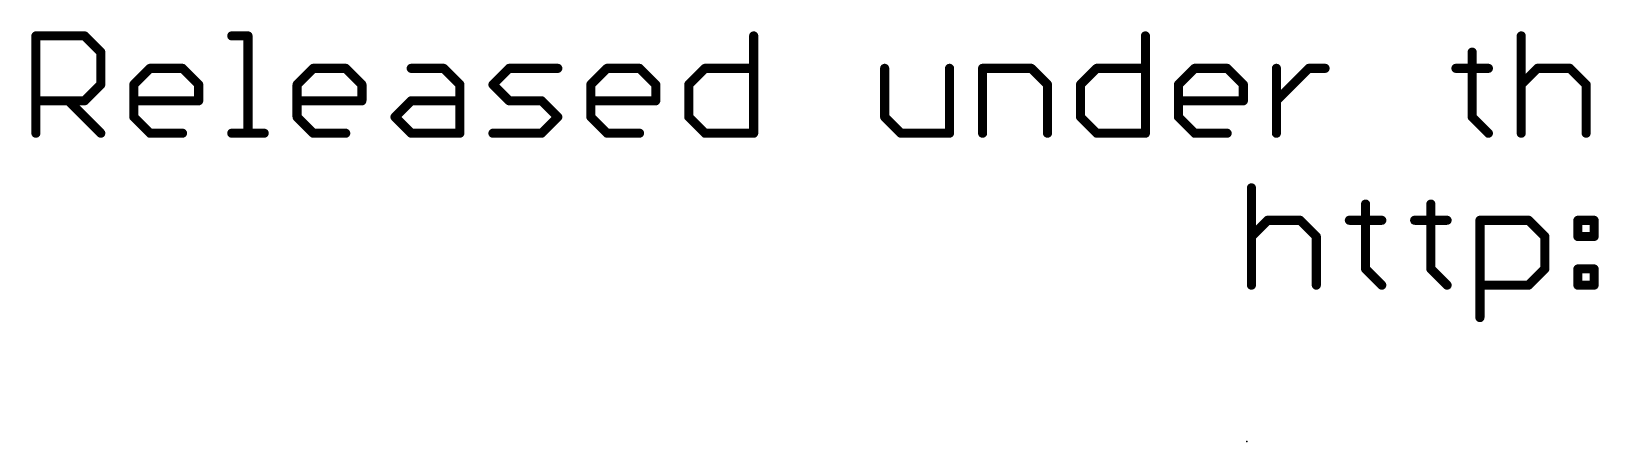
# Model space of a CAD drawing. Extents: x -36 to 72, y -7 to 16.
# Drawn here: x -35.56 to -9.36, y -6.35 to 0.51 of the extents above; entities that cross this region are included whole.
import ezdxf

# ---------------------------------------------------------------- set-up
doc = ezdxf.new("R2010")
doc.units = 0
doc.layers.add('23', color=53, linetype='CONTINUOUS')
doc.layers.add('27', color=253, linetype='CONTINUOUS')

msp = doc.modelspace()

# ---------------------------------------------------------------- linework, layer by layer
at = {"layer": '23'}
msp.add_point((-15.24, -6.35), dxfattribs=at)
at = {"layer": '27', "const_width": 0.1524}
for points in [[(-35.4838, -1.1938), (-35.4838, 0.4332)], [(-35.4838, 0.4332), (-34.6703, 0.4332)], [(-34.6703, 0.4332), (-34.3991, 0.162)], [(-32.2095, 0.4332), (-31.9383, 0.4332)], [(-31.9383, 0.4332), (-31.9383, -1.1938)], [(-23.4848, 0.4332), (-23.4848, -1.1938)], [(-16.9361, 0.4332), (-16.9361, -1.1938)], [(-10.6536, 0.4332), (-10.6536, -1.1938)], [(-34.3991, 0.162), (-34.3991, -0.3803)], [(-11.4739, 0.162), (-11.4739, -0.9226)], [(-33.8466, -0.3803), (-33.5755, -0.1091)], [(-33.5755, -0.1091), (-33.0331, -0.1091)], [(-33.0331, -0.1091), (-32.762, -0.3803)], [(-31.1181, -0.3803), (-30.8469, -0.1091)], [(-30.8469, -0.1091), (-30.3046, -0.1091)], [(-30.3046, -0.1091), (-30.0334, -0.3803)], [(-29.2097, -0.1091), (-28.6674, -0.1091)], [(-28.6674, -0.1091), (-28.3962, -0.3803)], [(-27.8437, -0.3803), (-27.5726, -0.1091)], [(-27.5726, -0.1091), (-26.7591, -0.1091)], [(-26.2066, -0.3803), (-25.9354, -0.1091)], [(-25.9354, -0.1091), (-25.3931, -0.1091)], [(-25.3931, -0.1091), (-25.1219, -0.3803)], [(-24.5694, -0.3803), (-24.2983, -0.1091)], [(-24.2983, -0.1091), (-23.4848, -0.1091)], [(-21.2951, -0.1091), (-21.2951, -0.9226)], [(-20.2105, -1.1938), (-20.2105, -0.1091)], [(-19.658, -1.1938), (-19.658, -0.1091)], [(-19.658, -0.1091), (-18.8445, -0.1091)], [(-18.8445, -0.1091), (-18.5733, -0.3803)], [(-18.0208, -0.3803), (-17.7496, -0.1091)], [(-17.7496, -0.1091), (-16.9361, -0.1091)], [(-16.3836, -0.3803), (-16.1125, -0.1091)], [(-16.1125, -0.1091), (-15.5701, -0.1091)], [(-15.5701, -0.1091), (-15.299, -0.3803)], [(-14.7465, -1.1938), (-14.7465, -0.1091)], [(-14.7465, -0.6515), (-14.2042, -0.1091)], [(-14.2042, -0.1091), (-13.933, -0.1091)], [(-11.745, -0.1091), (-11.2027, -0.1091)], [(-10.6536, -0.3803), (-10.3824, -0.1091)], [(-10.3824, -0.1091), (-9.8401, -0.1091)], [(-9.8401, -0.1091), (-9.5689, -0.3803)], [(-34.3991, -0.3803), (-34.6703, -0.6515)], [(-33.8466, -0.9226), (-33.8466, -0.3803)], [(-32.762, -0.3803), (-32.762, -0.6515)], [(-31.1181, -0.9226), (-31.1181, -0.3803)], [(-30.0334, -0.3803), (-30.0334, -0.6515)], [(-28.3962, -0.3803), (-28.3962, -1.1938)], [(-27.5726, -0.6515), (-27.8437, -0.3803)], [(-26.2066, -0.9226), (-26.2066, -0.3803)], [(-25.1219, -0.3803), (-25.1219, -0.6515)], [(-24.5694, -0.9226), (-24.5694, -0.3803)], [(-18.5733, -0.3803), (-18.5733, -1.1938)], [(-18.0208, -0.9226), (-18.0208, -0.3803)], [(-16.3836, -0.9226), (-16.3836, -0.3803)], [(-15.299, -0.3803), (-15.299, -0.6515)], [(-9.5689, -0.3803), (-9.5689, -1.1938)], [(-34.6703, -0.6515), (-35.4838, -0.6515)], [(-34.9415, -0.6515), (-34.3991, -1.1938)], [(-32.762, -0.6515), (-33.8466, -0.6515)], [(-30.0334, -0.6515), (-31.1181, -0.6515)], [(-29.4809, -0.9226), (-29.2097, -0.6515)], [(-29.2097, -0.6515), (-28.3962, -0.6515)], [(-27.0302, -0.6515), (-27.5726, -0.6515)], [(-26.7591, -0.9226), (-27.0302, -0.6515)], [(-25.1219, -0.6515), (-26.2066, -0.6515)], [(-15.299, -0.6515), (-16.3836, -0.6515)], [(-33.5755, -1.1938), (-33.8466, -0.9226)], [(-30.8469, -1.1938), (-31.1181, -0.9226)], [(-29.2097, -1.1938), (-29.4809, -0.9226)], [(-27.0302, -1.1938), (-26.7591, -0.9226)], [(-25.9354, -1.1938), (-26.2066, -0.9226)], [(-24.2983, -1.1938), (-24.5694, -0.9226)], [(-21.2951, -0.9226), (-21.0239, -1.1938)], [(-17.7496, -1.1938), (-18.0208, -0.9226)], [(-16.1125, -1.1938), (-16.3836, -0.9226)], [(-11.4739, -0.9226), (-11.2027, -1.1938)], [(-33.0331, -1.1938), (-33.5755, -1.1938)], [(-32.2095, -1.1938), (-31.6672, -1.1938)], [(-30.3046, -1.1938), (-30.8469, -1.1938)], [(-28.3962, -1.1938), (-29.2097, -1.1938)], [(-27.8437, -1.1938), (-27.0302, -1.1938)], [(-25.3931, -1.1938), (-25.9354, -1.1938)], [(-23.4848, -1.1938), (-24.2983, -1.1938)], [(-21.0239, -1.1938), (-20.2105, -1.1938)], [(-16.9361, -1.1938), (-17.7496, -1.1938)], [(-15.5701, -1.1938), (-16.1125, -1.1938)], [(-15.1638, -2.1068), (-15.1638, -3.7338)], [(-13.2555, -2.378), (-13.2555, -3.4626)], [(-12.164, -2.378), (-12.164, -3.4626)], [(-15.1638, -2.9203), (-14.8926, -2.6491)], [(-14.8926, -2.6491), (-14.3503, -2.6491)], [(-14.3503, -2.6491), (-14.0791, -2.9203)], [(-13.5266, -2.6491), (-12.9843, -2.6491)], [(-12.4352, -2.6491), (-11.8929, -2.6491)], [(-11.3438, -4.2761), (-11.3438, -2.6491)], [(-11.3438, -2.6491), (-10.5303, -2.6491)], [(-10.5303, -2.6491), (-10.2591, -2.9203)], [(-9.7066, -2.6491), (-9.4355, -2.6491)], [(-9.7066, -2.9203), (-9.7066, -2.6491)], [(-9.4355, -2.6491), (-9.4355, -2.9203)], [(-14.0791, -2.9203), (-14.0791, -3.7338)], [(-10.2591, -2.9203), (-10.2591, -3.4626)], [(-9.4355, -2.9203), (-9.7066, -2.9203)], [(-13.2555, -3.4626), (-12.9843, -3.7338)], [(-12.164, -3.4626), (-11.8929, -3.7338)], [(-10.2591, -3.4626), (-10.5303, -3.7338)], [(-9.7066, -3.4626), (-9.4355, -3.4626)], [(-9.7066, -3.7338), (-9.7066, -3.4626)], [(-9.4355, -3.4626), (-9.4355, -3.7338)], [(-10.5303, -3.7338), (-11.3438, -3.7338)], [(-9.4355, -3.7338), (-9.7066, -3.7338)]]:
    msp.add_lwpolyline(points, dxfattribs=at)
at = {"layer": '27', "const_width": 0.0762}
for points in [[(-35.4457, 0.4332, 1), (-35.5219, 0.4332)], [(-35.4838, 0.4713, 1), (-35.4838, 0.3951)], [(-34.6434, 0.4601, 1), (-34.6972, 0.4062)], [(-34.6703, 0.3951, 1), (-34.6703, 0.4713)], [(-32.2095, 0.4713, 1), (-32.2095, 0.3951)], [(-31.9002, 0.4332, 1), (-31.9764, 0.4332)], [(-31.9383, 0.3951, 1), (-31.9383, 0.4713)], [(-23.4467, 0.4332, 1), (-23.5229, 0.4332)], [(-16.898, 0.4332, 1), (-16.9742, 0.4332)], [(-10.6155, 0.4332, 1), (-10.6917, 0.4332)], [(-34.361, 0.162, 1), (-34.4372, 0.162)], [(-34.4261, 0.1351, 1), (-34.3722, 0.189)], [(-11.4358, 0.162, 1), (-11.512, 0.162)], [(-33.5755, -0.071, 1), (-33.5755, -0.1472)], [(-33.5485, -0.1361, 1), (-33.6024, -0.0822)], [(-33.0062, -0.0822, 1), (-33.0601, -0.1361)], [(-33.0331, -0.1472, 1), (-33.0331, -0.071)], [(-30.8469, -0.071, 1), (-30.8469, -0.1472)], [(-30.8199, -0.1361, 1), (-30.8738, -0.0822)], [(-30.2776, -0.0822, 1), (-30.3315, -0.1361)], [(-30.3046, -0.1472, 1), (-30.3046, -0.071)], [(-29.2097, -0.071, 1), (-29.2097, -0.1472)], [(-28.6405, -0.0822, 1), (-28.6943, -0.1361)], [(-28.6674, -0.1472, 1), (-28.6674, -0.071)], [(-27.5726, -0.071, 1), (-27.5726, -0.1472)], [(-27.5456, -0.1361, 1), (-27.5995, -0.0822)], [(-26.7591, -0.1472, 1), (-26.7591, -0.071)], [(-25.9354, -0.071, 1), (-25.9354, -0.1472)], [(-25.9085, -0.1361, 1), (-25.9624, -0.0822)], [(-25.3661, -0.0822, 1), (-25.42, -0.1361)], [(-25.3931, -0.1472, 1), (-25.3931, -0.071)], [(-24.2983, -0.071, 1), (-24.2983, -0.1472)], [(-24.2713, -0.1361, 1), (-24.3252, -0.0822)], [(-23.4848, -0.1472, 1), (-23.4848, -0.071)], [(-21.257, -0.1091, 1), (-21.3332, -0.1091)], [(-20.1724, -0.1091, 1), (-20.2486, -0.1091)], [(-19.6199, -0.1091, 1), (-19.6961, -0.1091)], [(-19.658, -0.071, 1), (-19.658, -0.1472)], [(-18.8175, -0.0822, 1), (-18.8714, -0.1361)], [(-18.8445, -0.1472, 1), (-18.8445, -0.071)], [(-17.7496, -0.071, 1), (-17.7496, -0.1472)], [(-17.7227, -0.1361, 1), (-17.7766, -0.0822)], [(-16.9361, -0.1472, 1), (-16.9361, -0.071)], [(-16.1125, -0.071, 1), (-16.1125, -0.1472)], [(-16.0855, -0.1361, 1), (-16.1394, -0.0822)], [(-15.5432, -0.0822, 1), (-15.5971, -0.1361)], [(-15.5701, -0.1472, 1), (-15.5701, -0.071)], [(-14.7084, -0.1091, 1), (-14.7846, -0.1091)], [(-14.2042, -0.071, 1), (-14.2042, -0.1472)], [(-14.1772, -0.1361, 1), (-14.2311, -0.0822)], [(-13.933, -0.1472, 1), (-13.933, -0.071)], [(-11.745, -0.071, 1), (-11.745, -0.1472)], [(-11.2027, -0.1472, 1), (-11.2027, -0.071)], [(-10.3824, -0.071, 1), (-10.3824, -0.1472)], [(-10.3555, -0.1361, 1), (-10.4094, -0.0822)], [(-9.8132, -0.0822, 1), (-9.867, -0.1361)], [(-9.8401, -0.1472, 1), (-9.8401, -0.071)], [(-34.4372, -0.3803, 1), (-34.361, -0.3803)], [(-34.3722, -0.4072, 1), (-34.4261, -0.3534)], [(-33.8085, -0.3803, 1), (-33.8847, -0.3803)], [(-33.8736, -0.3534, 1), (-33.8197, -0.4072)], [(-32.7239, -0.3803, 1), (-32.8001, -0.3803)], [(-32.7889, -0.4072, 1), (-32.735, -0.3534)], [(-31.08, -0.3803, 1), (-31.1562, -0.3803)], [(-31.145, -0.3534, 1), (-31.0911, -0.4072)], [(-29.9953, -0.3803, 1), (-30.0715, -0.3803)], [(-30.0603, -0.4072, 1), (-30.0064, -0.3534)], [(-28.3581, -0.3803, 1), (-28.4343, -0.3803)], [(-28.4232, -0.4072, 1), (-28.3693, -0.3534)], [(-27.8168, -0.3534, 1), (-27.8707, -0.4072)], [(-27.8707, -0.3534, 1), (-27.8168, -0.4072)], [(-26.1685, -0.3803, 1), (-26.2447, -0.3803)], [(-26.2335, -0.3534, 1), (-26.1796, -0.4072)], [(-25.0838, -0.3803, 1), (-25.16, -0.3803)], [(-25.1489, -0.4072, 1), (-25.095, -0.3534)], [(-24.5313, -0.3803, 1), (-24.6075, -0.3803)], [(-24.5964, -0.3534, 1), (-24.5425, -0.4072)], [(-18.5352, -0.3803, 1), (-18.6114, -0.3803)], [(-18.6002, -0.4072, 1), (-18.5464, -0.3534)], [(-17.9827, -0.3803, 1), (-18.0589, -0.3803)], [(-18.0477, -0.3534, 1), (-17.9939, -0.4072)], [(-16.3455, -0.3803, 1), (-16.4217, -0.3803)], [(-16.4106, -0.3534, 1), (-16.3567, -0.4072)], [(-15.2609, -0.3803, 1), (-15.3371, -0.3803)], [(-15.3259, -0.4072, 1), (-15.272, -0.3534)], [(-10.6805, -0.3534, 1), (-10.6267, -0.4072)], [(-9.5308, -0.3803, 1), (-9.607, -0.3803)], [(-9.5959, -0.4072, 1), (-9.542, -0.3534)], [(-35.4838, -0.6134, 1), (-35.4838, -0.6896)], [(-34.9145, -0.6245, 1), (-34.9684, -0.6784)], [(-34.6972, -0.6245, 1), (-34.6434, -0.6784)], [(-34.6703, -0.6896, 1), (-34.6703, -0.6134)], [(-33.8466, -0.6134, 1), (-33.8466, -0.6896)], [(-32.8001, -0.6515, 1), (-32.7239, -0.6515)], [(-32.762, -0.6896, 1), (-32.762, -0.6134)], [(-31.1181, -0.6134, 1), (-31.1181, -0.6896)], [(-30.0715, -0.6515, 1), (-29.9953, -0.6515)], [(-30.0334, -0.6896, 1), (-30.0334, -0.6134)], [(-29.2097, -0.6134, 1), (-29.2097, -0.6896)], [(-29.1828, -0.6784, 1), (-29.2367, -0.6245)], [(-28.3962, -0.6896, 1), (-28.3962, -0.6134)], [(-27.5726, -0.6134, 1), (-27.5726, -0.6896)], [(-27.5995, -0.6784, 1), (-27.5456, -0.6245)], [(-27.0033, -0.6245, 1), (-27.0572, -0.6784)], [(-27.0302, -0.6896, 1), (-27.0302, -0.6134)], [(-26.2066, -0.6134, 1), (-26.2066, -0.6896)], [(-25.16, -0.6515, 1), (-25.0838, -0.6515)], [(-25.1219, -0.6896, 1), (-25.1219, -0.6134)], [(-16.3836, -0.6134, 1), (-16.3836, -0.6896)], [(-15.3371, -0.6515, 1), (-15.2609, -0.6515)], [(-15.299, -0.6896, 1), (-15.299, -0.6134)], [(-14.7734, -0.6245, 1), (-14.7195, -0.6784)], [(-33.8197, -0.8957, 1), (-33.8736, -0.9496)], [(-33.8847, -0.9226, 1), (-33.8085, -0.9226)], [(-31.0911, -0.8957, 1), (-31.145, -0.9496)], [(-31.1562, -0.9226, 1), (-31.08, -0.9226)], [(-29.454, -0.8957, 1), (-29.5078, -0.9496)], [(-29.5078, -0.8957, 1), (-29.454, -0.9496)], [(-26.7321, -0.9496, 1), (-26.786, -0.8957)], [(-26.786, -0.9496, 1), (-26.7321, -0.8957)], [(-26.1796, -0.8957, 1), (-26.2335, -0.9496)], [(-26.2447, -0.9226, 1), (-26.1685, -0.9226)], [(-24.5425, -0.8957, 1), (-24.5964, -0.9496)], [(-24.6075, -0.9226, 1), (-24.5313, -0.9226)], [(-21.2682, -0.8957, 1), (-21.3221, -0.9496)], [(-21.3332, -0.9226, 1), (-21.257, -0.9226)], [(-17.9939, -0.8957, 1), (-18.0477, -0.9496)], [(-18.0589, -0.9226, 1), (-17.9827, -0.9226)], [(-16.3567, -0.8957, 1), (-16.4106, -0.9496)], [(-16.4217, -0.9226, 1), (-16.3455, -0.9226)], [(-11.4469, -0.8957, 1), (-11.5008, -0.9496)], [(-11.512, -0.9226, 1), (-11.4358, -0.9226)], [(-35.5219, -1.1938, 1), (-35.4457, -1.1938)], [(-34.4261, -1.2207, 1), (-34.3722, -1.1669)], [(-33.5755, -1.1557, 1), (-33.5755, -1.2319)], [(-33.6024, -1.2207, 1), (-33.5485, -1.1669)], [(-33.0331, -1.2319, 1), (-33.0331, -1.1557)], [(-32.2095, -1.1557, 1), (-32.2095, -1.2319)], [(-31.9764, -1.1938, 1), (-31.9002, -1.1938)], [(-31.6672, -1.2319, 1), (-31.6672, -1.1557)], [(-30.8469, -1.1557, 1), (-30.8469, -1.2319)], [(-30.8738, -1.2207, 1), (-30.8199, -1.1669)], [(-30.3046, -1.2319, 1), (-30.3046, -1.1557)], [(-29.2097, -1.1557, 1), (-29.2097, -1.2319)], [(-29.2367, -1.2207, 1), (-29.1828, -1.1669)], [(-28.4343, -1.1938, 1), (-28.3581, -1.1938)], [(-28.3962, -1.2319, 1), (-28.3962, -1.1557)], [(-27.8437, -1.1557, 1), (-27.8437, -1.2319)], [(-27.0572, -1.1669, 1), (-27.0033, -1.2207)], [(-27.0302, -1.2319, 1), (-27.0302, -1.1557)], [(-25.9354, -1.1557, 1), (-25.9354, -1.2319)], [(-25.9624, -1.2207, 1), (-25.9085, -1.1669)], [(-25.3931, -1.2319, 1), (-25.3931, -1.1557)], [(-24.2983, -1.1557, 1), (-24.2983, -1.2319)], [(-24.3252, -1.2207, 1), (-24.2713, -1.1669)], [(-23.5229, -1.1938, 1), (-23.4467, -1.1938)], [(-23.4848, -1.2319, 1), (-23.4848, -1.1557)], [(-21.0239, -1.1557, 1), (-21.0239, -1.2319)], [(-21.0509, -1.2207, 1), (-20.997, -1.1669)], [(-20.2486, -1.1938, 1), (-20.1724, -1.1938)], [(-20.2105, -1.2319, 1), (-20.2105, -1.1557)], [(-19.6961, -1.1938, 1), (-19.6199, -1.1938)], [(-18.6114, -1.1938, 1), (-18.5352, -1.1938)], [(-17.7496, -1.1557, 1), (-17.7496, -1.2319)], [(-17.7766, -1.2207, 1), (-17.7227, -1.1669)], [(-16.9742, -1.1938, 1), (-16.898, -1.1938)], [(-16.9361, -1.2319, 1), (-16.9361, -1.1557)], [(-16.1125, -1.1557, 1), (-16.1125, -1.2319)], [(-16.1394, -1.2207, 1), (-16.0855, -1.1669)], [(-15.5701, -1.2319, 1), (-15.5701, -1.1557)], [(-14.7846, -1.1938, 1), (-14.7084, -1.1938)], [(-11.2296, -1.2207, 1), (-11.1758, -1.1669)], [(-10.6917, -1.1938, 1), (-10.6155, -1.1938)], [(-9.607, -1.1938, 1), (-9.5308, -1.1938)], [(-15.1257, -2.1068, 1), (-15.2019, -2.1068)], [(-13.2174, -2.378, 1), (-13.2936, -2.378)], [(-12.1259, -2.378, 1), (-12.2021, -2.378)], [(-14.8926, -2.611, 1), (-14.8926, -2.6872)], [(-14.8657, -2.6761, 1), (-14.9196, -2.6222)], [(-14.3234, -2.6222, 1), (-14.3772, -2.6761)], [(-14.3503, -2.6872, 1), (-14.3503, -2.611)], [(-13.5266, -2.611, 1), (-13.5266, -2.6872)], [(-12.9843, -2.6872, 1), (-12.9843, -2.611)], [(-12.4352, -2.611, 1), (-12.4352, -2.6872)], [(-11.8929, -2.6872, 1), (-11.8929, -2.611)], [(-11.3057, -2.6491, 1), (-11.3819, -2.6491)], [(-11.3438, -2.611, 1), (-11.3438, -2.6872)], [(-10.5033, -2.6222, 1), (-10.5572, -2.6761)], [(-10.5303, -2.6872, 1), (-10.5303, -2.611)], [(-9.7066, -2.611, 1), (-9.7066, -2.6872)], [(-9.6685, -2.6491, 1), (-9.7447, -2.6491)], [(-9.3974, -2.6491, 1), (-9.4736, -2.6491)], [(-9.4355, -2.6872, 1), (-9.4355, -2.611)], [(-15.1907, -2.8934, 1), (-15.1369, -2.9472)], [(-14.041, -2.9203, 1), (-14.1172, -2.9203)], [(-14.1061, -2.9472, 1), (-14.0522, -2.8934)], [(-10.221, -2.9203, 1), (-10.2972, -2.9203)], [(-10.2861, -2.9472, 1), (-10.2322, -2.8934)], [(-9.7066, -2.8822, 1), (-9.7066, -2.9584)], [(-9.4355, -2.9584, 1), (-9.4355, -2.8822)], [(-9.7447, -2.9203, 1), (-9.6685, -2.9203)], [(-9.4736, -2.9203, 1), (-9.3974, -2.9203)], [(-13.2285, -3.4357, 1), (-13.2824, -3.4896)], [(-12.1371, -3.4357, 1), (-12.191, -3.4896)], [(-10.2322, -3.4896, 1), (-10.286, -3.4357)], [(-9.7066, -3.4245, 1), (-9.7066, -3.5007)], [(-9.6685, -3.4626, 1), (-9.7447, -3.4626)], [(-9.3974, -3.4626, 1), (-9.4736, -3.4626)], [(-9.4355, -3.5007, 1), (-9.4355, -3.4245)], [(-13.2936, -3.4626, 1), (-13.2174, -3.4626)], [(-12.2021, -3.4626, 1), (-12.1259, -3.4626)], [(-11.3438, -3.6957, 1), (-11.3438, -3.7719)], [(-10.5303, -3.7719, 1), (-10.5303, -3.6957)], [(-10.2972, -3.4626, 1), (-10.221, -3.4626)], [(-9.7066, -3.6957, 1), (-9.7066, -3.7719)], [(-9.4355, -3.7719, 1), (-9.4355, -3.6957)], [(-15.2019, -3.7338, 1), (-15.1257, -3.7338)], [(-14.1172, -3.7338, 1), (-14.041, -3.7338)], [(-13.0113, -3.7607, 1), (-12.9574, -3.7069)], [(-11.9198, -3.7607, 1), (-11.8659, -3.7069)], [(-10.5572, -3.7069, 1), (-10.5033, -3.7607)], [(-9.7447, -3.7338, 1), (-9.6685, -3.7338)], [(-9.4736, -3.7338, 1), (-9.3974, -3.7338)], [(-11.3819, -4.2761, 1), (-11.3057, -4.2761)]]:
    msp.add_lwpolyline(points, format="xyb", dxfattribs=at)

doc.saveas('drawing.dxf')
